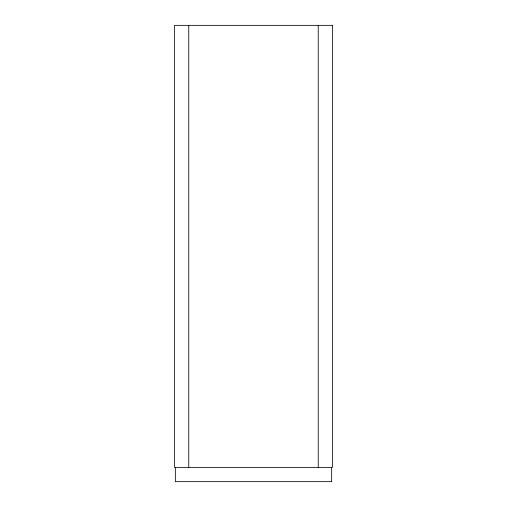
<?xml version="1.0" encoding="UTF-8"?>
<svg xmlns="http://www.w3.org/2000/svg" width="507" height="507" viewBox="0 0 507 507"><rect width="100%" height="100%" fill="white"/><g stroke="black" fill="none" stroke-linecap="round" stroke-linejoin="round"><path stroke-width="0.76" d="M331.654 467.441L331.654 481.65L175.346 481.65L175.346 467.441M318.238 25.35L318.238 467.441M188.762 25.35L188.762 467.441M332.446 25.35L174.554 25.35L174.554 467.441L332.446 467.441L332.446 25.35"/></g></svg>
